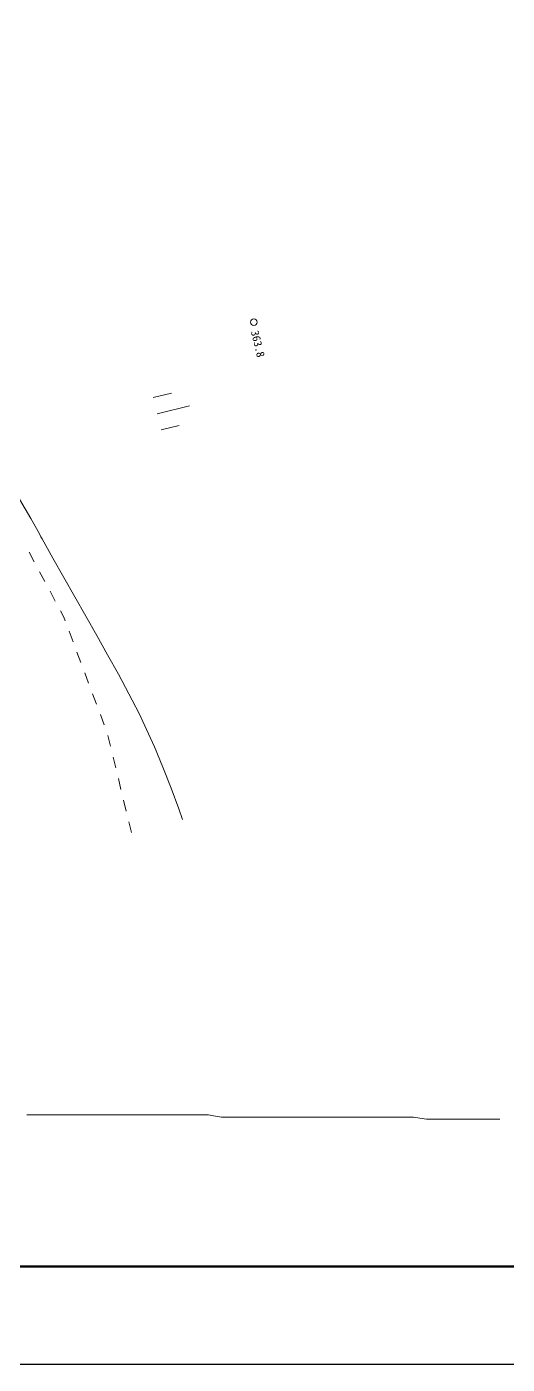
# Model space of a CAD drawing. Header units: millimetres. Extents: x -2078669 to -1085629, y -5987148 to 310365.
# Drawn here: x -1502962 to -1448889, y -3184452 to -3034001 of the extents above; entities that cross this region are included whole.
import ezdxf

# ---------------------------------------------------------------- set-up
doc = ezdxf.new("R2010")
doc.units = ezdxf.units.MM
doc.header["$LTSCALE"] = 500
doc.layers.get('Defpoints').update_dxf_attribs({"color": 153})
doc.layers.add('D-BGD', color=7, linetype='Continuous', lineweight=13)
doc.layers.add('D-TTL', color=2, linetype='Continuous', lineweight=140)
doc.styles.add('MS ゴシック', font='MS Gothic.ttf')

# ---------------------------------------------------------------- blocks, each defined once
blk = doc.blocks.new('河川平面')
at = {"layer": 'D-BGD', "linetype": 'Continuous'}
for p, q in [((1822245, -2823207), (1824285, -2822712)), ((1822687, -2825029), (1826331, -2824143)), ((1823130, -2826852), (1825170, -2826356)), ((1808264, -2840600, 361413), (1808855, -2841701, 361426)), ((1809445, -2842803, 361439), (1810036, -2843904, 361452)), ((1810626, -2845006, 361466), (1811217, -2846108, 361479)), ((1812780, -2849507, 361550), (1813218, -2850677, 361586)), ((1813657, -2851846, 361622), (1814096, -2853017, 361658)), ((1814534, -2854187, 361694), (1814972, -2855357, 361730)), ((1815410, -2856527, 361767), (1815849, -2857697, 361803)), ((1816288, -2858867, 361839), (1816726, -2860037, 361875)), ((1817121, -2861220, 361902), (1817418, -2862435, 361906)), ((1817716, -2863649, 361911), (1818013, -2864863, 361916)), ((1818311, -2866077, 361921), (1818608, -2867291, 361926)), ((1818906, -2868505, 361930), (1819204, -2869719, 361935)), ((1819501, -2870934, 361940), (1819799, -2872147, 361945))]:
    blk.add_line(p, q, dxfattribs=at)
at = {"layer": 'D-BGD', "linetype": 'Continuous', "elevation": 362000}
blk.add_lwpolyline([(1825541, -2870692), (1825112, -2869490), (1824241, -2867132), (1823333, -2864799), (1822374, -2862495), (1821720, -2861023), (1820642, -2858765), (1819499, -2856540), (1818319, -2854339), (1817106, -2852154), (1815880, -2849973), (1814649, -2847800), (1813409, -2845623), (1812169, -2843445), (1810938, -2841273), (1809726, -2839088), (1809600, -2838866), (1809435, -2838551), (1808452, -2836810), (1807207, -2834641)], dxfattribs=at)
at = {"layer": 'D-BGD', "linetype": 'Continuous', "extrusion": (0.113222, 0.07213, 0.990948), "elevation": 357987}
blk.add_lwpolyline([(-3374796, 50249), (-3375580, 50309), (-3376033, 50405)], dxfattribs=at)
at = {"layer": 'D-BGD', "linetype": 'Continuous'}
blk.add_circle((1833562, -2814737, 363780), 375, dxfattribs=at)
at = {"layer": 'D-BGD', "linetype": 'Continuous', "style": 'MS ゴシック'}
blk.add_text('363.8', height=900, rotation=283.66942, dxfattribs=at).set_placement((1833220, -2815785))

msp = doc.modelspace()

# ---------------------------------------------------------------- linework, layer by layer
at = {"layer": 'D-BGD', "linetype": 'Continuous', "lineweight": 13, "elevation": 708000}
msp.add_lwpolyline([(-1449708.8, -3156899.6), (-1450290.5, -3156899.6), (-1450781, -3156899.6), (-1451443.9, -3156899.6), (-1452222.7, -3156899.6), (-1452799, -3156899.6), (-1453664.5, -3156899.6), (-1454834.2, -3156899.6), (-1455106.2, -3156899.6), (-1455307.5, -3156899.6), (-1456548, -3156899.6), (-1457010.8, -3156899.6), (-1457816, -3156899.6), (-1457989.7, -3156899.6), (-1458224.5, -3156858.9), (-1459431.5, -3156649.6), (-1460324.5, -3156649.6), (-1460873.2, -3156649.6), (-1461614.8, -3156649.6), (-1462315, -3156649.6), (-1462833, -3156649.6), (-1463756.7, -3156649.6), (-1465005.1, -3156649.6), (-1465198.5, -3156649.6), (-1465341.6, -3156649.6), (-1466640.2, -3156649.6), (-1467850.1, -3156649.6), (-1468082, -3156649.6), (-1468395.4, -3156649.6), (-1469523.7, -3156649.6), (-1470358.6, -3156649.6), (-1470965.5, -3156649.6), (-1471785.7, -3156649.6), (-1472407.2, -3156649.6), (-1472867.1, -3156649.6), (-1473849, -3156649.6), (-1475176, -3156649.6), (-1475290.7, -3156649.6), (-1475375.6, -3156649.6), (-1476732.5, -3156649.6), (-1477884.1, -3156649.6), (-1478174.2, -3156649.6), (-1478566.3, -3156649.6), (-1479616, -3156649.6), (-1480392.6, -3156649.6), (-1481057.7, -3156649.6), (-1481956.7, -3156493.8), (-1482499.5, -3156399.6), (-1482901.1, -3156399.6), (-1483941.2, -3156399.6), (-1485347, -3156399.6), (-1485383, -3156399.6), (-1485392.7, -3156399.6), (-1485409.6, -3156399.6), (-1486308.2, -3156399.6), (-1486824.7, -3156399.6), (-1487918.1, -3156399.6), (-1488266.5, -3156399.6), (-1488737.3, -3156399.6), (-1489708.2, -3156399.6), (-1490426.6, -3156399.6), (-1491150, -3156399.6), (-1492127.6, -3156399.6), (-1492591.7, -3156399.6), (-1492935.1, -3156399.6), (-1493632.6, -3156399.6), (-1494033.5, -3156399.6), (-1494548.2, -3156399.6), (-1495443.6, -3156399.6), (-1495475.2, -3156399.6), (-1495517.9, -3156399.6), (-1496917, -3156399.6), (-1497952.2, -3156399.6), (-1498358.7, -3156399.6), (-1498908.2, -3156399.6), (-1499800.5, -3156399.6), (-1500460.7, -3156399.6), (-1501242.2, -3156399.6), (-1502298.5, -3156399.6), (-1502684, -3156399.6), (-1502969.2, -3156399.6)], dxfattribs=at)
at = {"layer": 'D-TTL'}
msp.add_line((-1777887.6, -3173452.3), (-1377887.6, -3173452.3), dxfattribs=at)
at = {"layer": 'Defpoints', "color": 1}
msp.add_lwpolyline([(-1788137.6, -3184452.3), (-1367637.6, -3184452.3), (-1367637.6, -2887452.3), (-1788137.6, -2887452.3)], close=True, dxfattribs=at)

# ---------------------------------------------------------------- block references
at = {"layer": 'D-BGD'}
msp.add_blockref('河川平面', (-3310965.8, -252499.8), dxfattribs=at)

doc.saveas('drawing.dxf')
